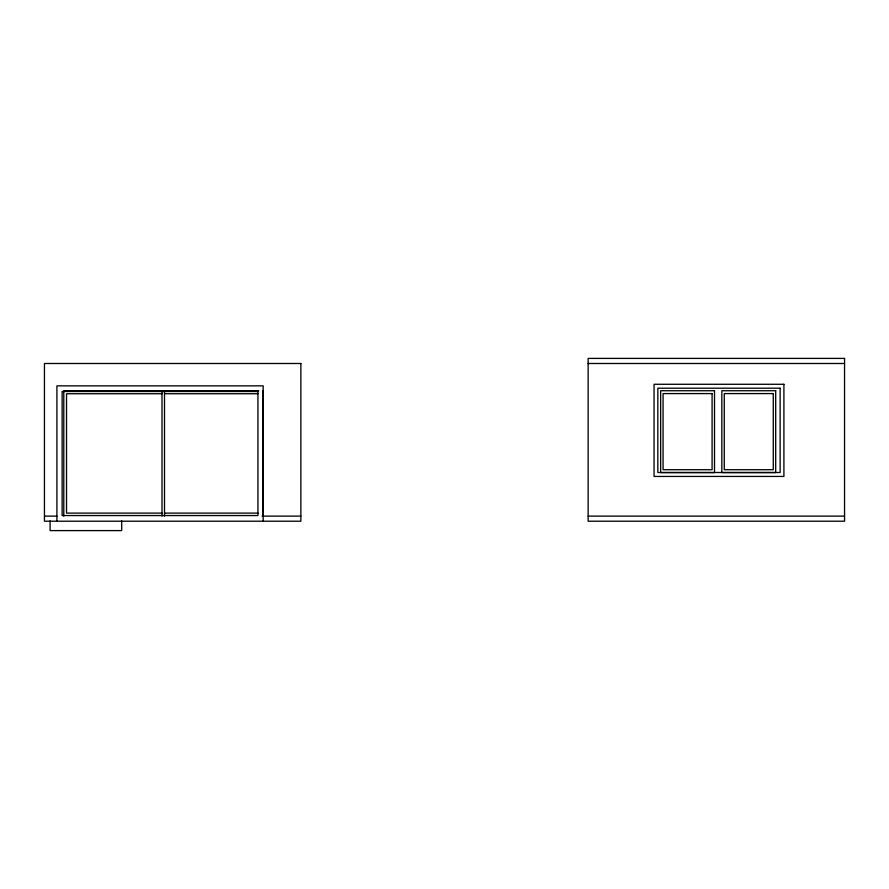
<?xml version="1.0" encoding="UTF-8"?>
<svg xmlns="http://www.w3.org/2000/svg" width="889" height="889" viewBox="0 0 889 889"><rect width="100%" height="100%" fill="white"/><g stroke="black" fill="none" stroke-linecap="round" stroke-linejoin="round"><path stroke-width="1.33" d="M588.14 363.49L844.55 363.49M258.788 390.727L63.786 390.727L63.786 516.12M162.009 393.738L66.519 393.738L66.519 513.109L162.009 513.109M164.509 393.738L257.988 393.738M164.509 513.109L257.988 513.109M44.45 516.12L56.929 516.12M262.044 516.12L300.86 516.12M588.14 516.12L844.55 516.12M263.166 521.21L263.166 385.859L56.907 385.859L56.907 521.21M262.744 390.727L262.744 516.12M164.509 390.727L164.509 516.12M162.009 390.727L162.009 516.12M121.704 520.898L121.704 530.6L50.095 530.6L50.095 520.898M844.55 358.4L588.14 358.4L588.14 521.21L844.55 521.21L844.55 358.4M300.86 363.49L44.45 363.49L44.45 521.21L300.86 521.21L300.86 363.49M783.909 384.281L654.048 384.281L654.048 476.437L783.909 476.437L783.909 384.281M780.12 388.204L657.838 388.204L657.838 472.515L780.12 472.515L780.12 388.204M714.512 390.727L660.66 390.727L660.66 472.57L714.512 472.57L714.512 390.727M775.697 390.727L721.835 390.727L721.835 472.57L775.697 472.559L775.697 390.727M257.932 391.504L62.13 391.504L62.13 515.553L257.932 515.553L257.932 391.504M712.089 393.583L663.083 393.583L663.083 469.714L712.089 469.714L712.089 393.583M773.263 393.583L724.268 393.583L724.268 469.714L773.263 469.714L773.263 393.583"/></g></svg>
